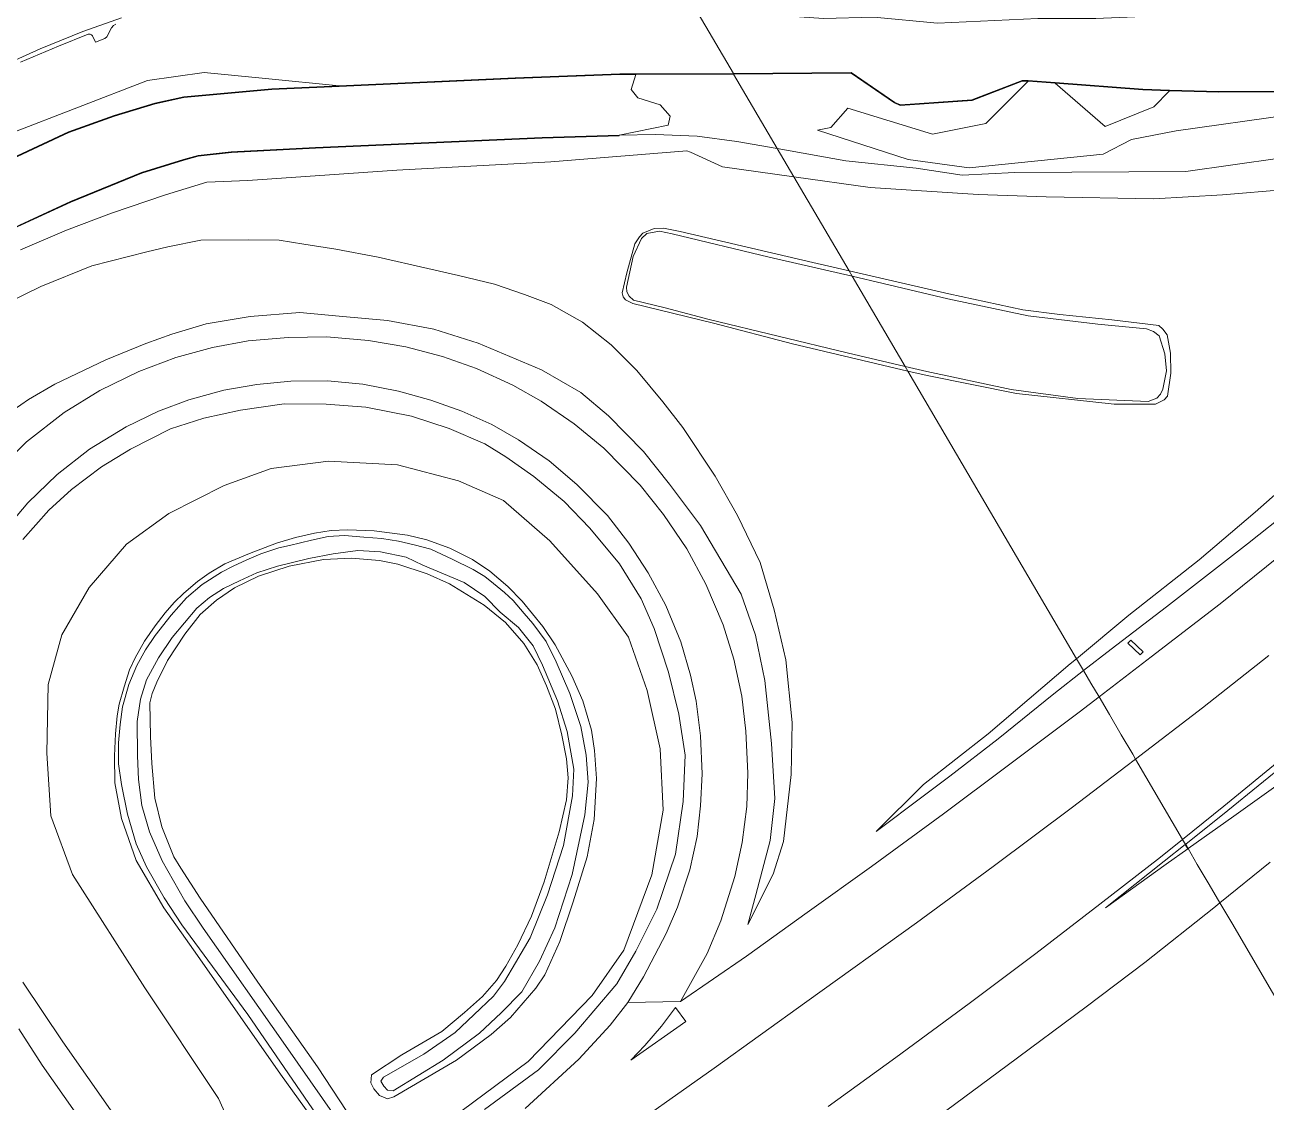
# Model space of a CAD drawing. Header units: metres. Extents: x 112942 to 118371, y 496117 to 499046.
# Drawn here: x 117871 to 118058.8, y 496628 to 496791 of the extents above; entities that cross this region are included whole.
import ezdxf

# ---------------------------------------------------------------- set-up
doc = ezdxf.new("R2010")
doc.units = ezdxf.units.M
doc.layers.add('B-WE-OG-TOPOKAART-G', color=253, linetype='Continuous', lineweight=18)

msp = doc.modelspace()

# ---------------------------------------------------------------- linework, layer by layer
at = {"layer": 'B-WE-OG-TOPOKAART-G'}
for points, elevation in [([(117869.133, 496770.747), (117877.657, 496774.731), (117884.579, 496777.205), (117890.712, 496779.069), (117895.081, 496780.004), (117908.366, 496781.219), (117918.561, 496781.681), (117945.209, 496782.887), (117961.038, 496783.515), (117963.441, 496783.524), (117962.736, 496781.25), (117963.727, 496779.962), (117967.095, 496778.917), (117968.651, 496777.183), (117968.31, 496775.864), (117960.926, 496774.319), (117949.264, 496773.962), (117914.993, 496772.436), (117902.239, 496771.803), (117897.224, 496771.231), (117895.029, 496770.661), (117888.654, 496768.654), (117877.941, 496764.294), (117866.67, 496759.104)], -1.279), ([(117917.927, 496625.848), (117910.418, 496636.522), (117897.97, 496654.278), (117895.198, 496658.445), (117891.797, 496664.509), (117889.872, 496668.897), (117888.728, 496672.852), (117888.181, 496676.8), (117888.063, 496680.4), (117888.005, 496685.595), (117888.5, 496688.967), (117889.421, 496691.895), (117891.228, 496695.237), (117893.31, 496698.288), (117897.033, 496702.712), (117898.928, 496704.351), (117901.071, 496705.698), (117903.503, 496706.882), (117906.113, 496708.059), (117909.255, 496709.093), (117913.979, 496710.251), (117917.639, 496710.947), (117921.365, 496711.461), (117924.806, 496711.236), (117928.698, 496710.451), (117931.238, 496709.219), (117937.474, 496706.641), (117940.583, 496704.482), (117942.923, 496702.144), (117945.665, 496699.809), (117947.896, 496697.053), (117949.293, 496694.112), (117951.588, 496688.694), (117953.038, 496684.065), (117954.06, 496678.367), (117953.879, 496674.327), (117952.479, 496666.821), (117950.086, 496659.347), (117947.43, 496652.83), (117945.23, 496649.061), (117943.553, 496646.224), (117941.921, 496644.002), (117938.921, 496641.171), (117936.095, 496638.493), (117931.348, 496635.239), (117925.25, 496631.741), (117924.883, 496631.141), (117925.304, 496630.371), (117925.893, 496629.78), (117926.711, 496629.695), (117934.271, 496634.312), (117939.791, 496638.382), (117943.088, 496641.464), (117946.167, 496644.681), (117948.868, 496649.325), (117951.193, 496654.336), (117953.828, 496662.444), (117955.743, 496671.456), (117956.237, 496676.392), (117955.901, 496680.507), (117955.104, 496684.807), (117953.428, 496689.822), (117951.373, 496694.596), (117949.858, 496697.676), (117947.863, 496700.397), (117946.562, 496701.932), (117944.871, 496703.871), (117943.57, 496705.102), (117941.904, 496706.458), (117940.58, 496707.534), (117938.853, 496708.588), (117935.659, 496710.127), (117932.426, 496711.656), (117929.91, 496712.304), (117927.547, 496712.854), (117925.027, 496713.258), (117922.295, 496713.502), (117919.347, 496713.718), (117916.901, 496713.568), (117914.381, 496713.035), (117911.051, 496712.202), (117909.421, 496711.85), (117906.691, 496710.966), (117904.615, 496710.067), (117902.501, 496709.109), (117900.744, 496708.183), (117897.821, 496706.311), (117895.46, 496704.29), (117893.164, 496701.692), (117890.705, 496698.616), (117889.267, 496696.414), (117887.945, 496694.067), (117886.762, 496691.169), (117885.808, 496687.824), (117885.407, 496685.145), (117885.166, 496682.35), (117885.2, 496679.193), (117885.628, 496676.029), (117886.563, 496671.553), (117887.828, 496667.042), (117889.426, 496663.594), (117892.074, 496658.893), (117894.762, 496654.811), (117904.764, 496641.255), (117916.393, 496624.253)], -1.411), ([(117916.393, 496624.253), (117904.764, 496641.255), (117894.762, 496654.811), (117892.074, 496658.893), (117889.426, 496663.594), (117887.828, 496667.042), (117886.563, 496671.553), (117885.628, 496676.029), (117885.2, 496679.193), (117885.166, 496682.35), (117885.407, 496685.145), (117885.808, 496687.824), (117886.762, 496691.169), (117887.945, 496694.067), (117889.267, 496696.414), (117890.705, 496698.616), (117893.164, 496701.692), (117895.46, 496704.29), (117897.821, 496706.311), (117900.744, 496708.183), (117902.501, 496709.109), (117904.615, 496710.067), (117906.691, 496710.966), (117909.421, 496711.85), (117911.051, 496712.202), (117914.381, 496713.035), (117916.901, 496713.568), (117919.347, 496713.718), (117922.295, 496713.502), (117925.027, 496713.258), (117927.547, 496712.854), (117929.91, 496712.304), (117932.426, 496711.656), (117932.426, 496711.656), (117935.659, 496710.127), (117938.853, 496708.588), (117940.58, 496707.534), (117941.904, 496706.458), (117943.57, 496705.102), (117944.871, 496703.871), (117946.562, 496701.932), (117947.863, 496700.397), (117949.858, 496697.676), (117951.373, 496694.596), (117953.428, 496689.822), (117955.104, 496684.807), (117955.901, 496680.507), (117956.237, 496676.392), (117955.743, 496671.456), (117953.828, 496662.444), (117951.193, 496654.336), (117948.868, 496649.325), (117946.167, 496644.681), (117943.088, 496641.464), (117939.791, 496638.382), (117934.271, 496634.312), (117926.711, 496629.695), (117925.893, 496629.78), (117925.304, 496630.371), (117924.883, 496631.141), (117925.25, 496631.741), (117931.348, 496635.239), (117936.095, 496638.493), (117938.921, 496641.171), (117941.921, 496644.002), (117943.553, 496646.224), (117945.23, 496649.061), (117947.43, 496652.83), (117950.086, 496659.347), (117952.479, 496666.821), (117953.879, 496674.327), (117954.06, 496678.367), (117953.038, 496684.065), (117951.588, 496688.694), (117949.293, 496694.112), (117947.896, 496697.053), (117945.665, 496699.809), (117942.923, 496702.144), (117940.583, 496704.482), (117937.474, 496706.641), (117931.238, 496709.219), (117928.698, 496710.451), (117924.806, 496711.236), (117921.365, 496711.461), (117917.639, 496710.947), (117913.979, 496710.251), (117909.255, 496709.093), (117906.113, 496708.059), (117903.503, 496706.882), (117901.071, 496705.698), (117898.928, 496704.351), (117897.033, 496702.712), (117893.31, 496698.288), (117891.228, 496695.237), (117889.421, 496691.895), (117888.5, 496688.967), (117888.005, 496685.595), (117888.063, 496680.4), (117888.181, 496676.8), (117888.728, 496672.852), (117889.872, 496668.897), (117891.797, 496664.509), (117895.198, 496658.445), (117897.97, 496654.278), (117910.418, 496636.522), (117917.927, 496625.848)], -1.411)]:
    msp.add_lwpolyline(points, dxfattribs=dict(at, elevation=elevation))
for points, elevation in [([(117978.186, 496783.582), (117984.838, 496772.289), (117978.705, 496773.37), (117972.727, 496774.163), (117966.392, 496774.414), (117960.926, 496774.319), (117968.31, 496775.864), (117968.651, 496777.183), (117967.095, 496778.917), (117963.727, 496779.962), (117962.736, 496781.25), (117963.441, 496783.524), (117978.186, 496783.582)], -1.279), ([(117996.165, 496752.975), (118004.165, 496739.335), (117995.383, 496741.369), (117974.523, 496746.44), (117967.863, 496748.192), (117963.09, 496749.336), (117962.438, 496749.961), (117962.05, 496750.596), (117962.032, 496751.295), (117963.037, 496755.939), (117964.291, 496758.667), (117965.089, 496759.428), (117967.03, 496759.774), (117968.922, 496759.376), (117983.606, 496755.873), (117996.165, 496752.975)], -0.841), ([(118004.165, 496739.335), (117996.165, 496752.975), (118000.869, 496751.89), (118010.635, 496749.528), (118022.795, 496746.958), (118033.311, 496745.709), (118040.672, 496745.01), (118041.758, 496744.591), (118042.598, 496743.955), (118043.471, 496741.24), (118043.705, 496738.672), (118043.151, 496735.9), (118042.79, 496735.137), (118042.255, 496734.539), (118040.918, 496734.016), (118030.289, 496734.48), (118020.218, 496735.821), (118007.448, 496738.574), (118004.165, 496739.335)], -0.841)]:
    msp.add_lwpolyline(points, close=True, dxfattribs=dict(at, elevation=elevation))
for points in [[(117978.186, 496783.682, -0.823), (117972.337, 496793.605, 0.146), (117977.262, 496793, 0.04), (117991.836, 496792.006, -0.148), (117999.423, 496792.205, -0.346), (118009.06, 496791.286, -0.727), (118024.241, 496791.959, -0.229), (118033.001, 496792.005, -0.04), (118043.663, 496792.418, -0.019), (118054.974, 496793.44, 0.091), (118065.879, 496794.495, 0.175), (118076.845, 496795.971, 0.244), (118089.129, 496798.135, 0.223), (118097.253, 496800.378, 0.409), (118108.487, 496804.307, 0.454), (118115.714, 496806.763, 0.466), (118124.73, 496809.931, 0.332)], [(118030.117, 496695.083, -0.264), (118038.031, 496701.652, -0.229), (118048.629, 496710.063, -0.175), (118057.106, 496717.268, -0.172), (118068.192, 496727.055, -0.214), (118079.841, 496737.288, -0.22), (118089.531, 496746.286, -0.295), (118098.699, 496754.875, -0.217), (118107.993, 496763.921, -0.181), (118117.136, 496773.705, -0.169), (118127.304, 496785.36, -0.088), (118132.912, 496791.295, -0.091), (118137.18, 496795.094, 0.029)], [(117972.337, 496793.605, 0.146), (117978.186, 496783.682, -0.823), (117963.441, 496783.624, -0.829), (117961.036, 496783.615, -0.818), (117945.205, 496782.987, -0.707), (117918.557, 496781.781, -0.655), (117907.42, 496782.885, -0.541), (117898.138, 496783.787, -0.361), (117889.553, 496782.603, -0.484), (117868.68, 496774.527, -0.631)], [(117866.347, 496784.267, 0.17), (117873.313, 496787.379, 0.238), (117879.778, 496790.002, 0.305), (117885.612, 496792.107, 0.343)], [(117885.612, 496792.107, 0.343), (117879.778, 496790.002, 0.305), (117873.313, 496787.379, 0.238), (117866.347, 496784.267, 0.17)], [(118111.551, 496791.834, -0.397), (118108.9, 496790.719, -0.457), (118103.179, 496787.483, -0.712), (118098.105, 496785.666, -0.706), (118083.918, 496783.719, -0.776), (118079.017, 496783.096, -0.84), (118068.326, 496781.735, -0.837), (118060.787, 496780.992, -0.907), (118051.606, 496780.929, -0.79), (118044.166, 496781.155, -0.761), (118040.138, 496781.278, -0.851), (118026.871, 496782.282, -0.849), (118022.798, 496782.59, -0.875), (118021.856, 496782.617, -0.875), (118014.277, 496779.695, -1.038), (118003.465, 496778.893, -0.971), (118002.611, 496779.294, -0.974), (117996.028, 496783.802, -0.79), (117978.186, 496783.682, -0.823)], [(118112.982, 496791.39, -0.511), (118114.136, 496790.521, -0.58), (118114.863, 496789.208, -0.625), (118114.147, 496787.447, -0.616), (118107.736, 496780.705, -0.742), (118101.343, 496774.894, -0.721), (118088.414, 496770.842, -0.949), (118061.801, 496766.122, -0.817), (118052.161, 496765.317, -0.712), (118041.807, 496764.671, -0.649), (118025.518, 496764.967, -0.634), (118015.203, 496765.336, -0.598), (117998.892, 496766.386, -0.739), (117987.342, 496768.02, -0.727), (117984.838, 496772.289, -1.279)], [(117870.347, 496785.362, 0.274), (117876.104, 496787.791, 0.349), (117880.58, 496789.605, 0.4), (117880.882, 496789.623, 0.397), (117881.115, 496789.534, 0.388), (117881.223, 496789.376, 0.379), (117881.685, 496788.385, 0.361), (117883.128, 496788.961, 0.358), (117883.4, 496789.198, 0.358), (117884.12, 496790.548, 0.418), (117884.434, 496790.936, 0.433), (117884.77, 496791.112, 0.43)], [(117884.77, 496791.112, 0.43), (117884.434, 496790.936, 0.433), (117884.12, 496790.548, 0.418), (117883.4, 496789.198, 0.358), (117883.128, 496788.961, 0.358), (117881.685, 496788.385, 0.361), (117881.223, 496789.376, 0.379), (117881.115, 496789.534, 0.388), (117880.882, 496789.623, 0.397), (117880.58, 496789.605, 0.4), (117876.104, 496787.791, 0.349), (117870.347, 496785.362, 0.274)], [(118140.808, 496790.77, 2.53), (118131.056, 496780.651, 2.365), (118119.498, 496768.527, 2.083), (118108.61, 496757.651, 1.96), (118098.134, 496748.316, 1.798), (118090.793, 496741.927, 1.657), (118083.607, 496735.392, 1.486), (118075.157, 496728.08, 1.189), (118062.576, 496717.73, 0.985), (118055.943, 496712.456, 0.823), (118043.723, 496702.953, 0.61), (118035.322, 496696.504, 0.58), (118031.175, 496693.279, 0.491), (118030.117, 496695.083, -0.264)], [(117868.68, 496774.527, -0.631), (117889.553, 496782.603, -0.484), (117898.138, 496783.787, -0.361), (117907.42, 496782.885, -0.541), (117918.557, 496781.781, -0.655), (117908.36, 496781.319, -1.051), (117895.065, 496780.104, -1.144), (117890.686, 496779.165, -1.144), (117884.547, 496777.299, -1.144), (117877.619, 496774.823, -1.144), (117869.089, 496770.837, -1.144)], [(117978.186, 496783.582, -1.279), (117978.186, 496783.682, -0.823), (117996.028, 496783.802, -0.79), (118002.611, 496779.294, -0.974), (118003.465, 496778.893, -0.971), (118014.277, 496779.695, -1.038), (118021.856, 496782.617, -0.875), (118022.798, 496782.59, -0.875), (118026.871, 496782.282, -0.849), (118040.138, 496781.278, -0.851), (118044.166, 496781.155, -0.761), (118051.606, 496780.929, -0.79), (118060.787, 496780.992, -0.907)], [(117869.089, 496770.837, -1.144), (117877.619, 496774.823, -1.144), (117884.547, 496777.299, -1.144), (117890.686, 496779.165, -1.144), (117895.065, 496780.104, -1.144), (117908.36, 496781.319, -1.051), (117918.557, 496781.781, -0.655), (117945.205, 496782.987, -0.707), (117961.036, 496783.615, -0.818), (117963.441, 496783.624, -0.829), (117978.186, 496783.682, -0.823)], [(117978.186, 496783.682, -0.823), (117978.186, 496783.582, -1.279), (117963.441, 496783.524, -1.279), (117961.038, 496783.515, -1.279), (117945.209, 496782.887, -1.279), (117918.561, 496781.681, -1.279), (117908.366, 496781.219, -1.279), (117895.081, 496780.004, -1.279), (117890.712, 496779.069, -1.279), (117884.579, 496777.205, -1.279), (117877.657, 496774.731, -1.279), (117869.133, 496770.747, -1.279)], [(117978.186, 496783.582, -1.279), (117995.997, 496783.702, -1.279), (118002.561, 496779.207, -1.279), (118003.446, 496778.791, -1.279), (118014.299, 496779.596, -1.279), (118021.873, 496782.516, -1.279), (118022.793, 496782.49, -1.279), (118016.405, 496776.07, -1.278), (118008.318, 496774.468, -1.278), (117995.522, 496778.431, -1.278), (117992.932, 496775.487, -1.279), (117990.922, 496775.094, -1.278), (118004.629, 496770.663, -1.278), (118013.841, 496769.36, -1.278), (118034.134, 496771.429, -1.279), (118038.434, 496773.674, -1.279), (118045.152, 496774.971, -1.279), (118062.35, 496777.416, -1.279)], [(118060.792, 496780.892, -1.279), (118051.605, 496780.829, -1.279), (118044.163, 496781.055, -1.279), (118040.133, 496781.178, -1.279), (118026.863, 496782.182, -1.279), (118022.793, 496782.49, -1.279), (118021.873, 496782.516, -1.279), (118014.299, 496779.596, -1.279), (118003.446, 496778.791, -1.279), (118002.561, 496779.207, -1.279), (117995.997, 496783.702, -1.279), (117978.186, 496783.582, -1.279)], [(118067.954, 496771.87, -1.279), (118046.656, 496768.844, -1.279), (118020.782, 496768.678, -1.279), (118012.821, 496768.291, -1.279), (118005.82, 496769.319, -1.279), (117995.217, 496770.46, -1.279), (117984.838, 496772.289, -1.279), (117978.186, 496783.582, -1.279)], [(118062.35, 496777.416, -1.279), (118045.152, 496774.971, -1.279), (118038.434, 496773.674, -1.279), (118034.134, 496771.429, -1.279), (118013.841, 496769.36, -1.278), (118004.629, 496770.663, -1.278), (117990.922, 496775.094, -1.278), (117992.932, 496775.487, -1.279), (117995.522, 496778.431, -1.278), (118008.318, 496774.468, -1.278), (118016.405, 496776.07, -1.278), (118022.793, 496782.49, -1.279), (118026.863, 496782.182, -1.279), (118034.408, 496775.612, -1.278), (118041.788, 496778.634, -1.278), (118044.163, 496781.055, -1.279), (118051.605, 496780.829, -1.279), (118060.792, 496780.892, -1.279)], [(118044.163, 496781.055, -1.279), (118041.788, 496778.634, -1.278), (118034.408, 496775.612, -1.278), (118026.863, 496782.182, -1.279), (118040.133, 496781.178, -1.279), (118044.163, 496781.055, -1.279)], [(117866.716, 496759.016, -1.21), (117877.981, 496764.202, -1.243), (117888.688, 496768.56, -1.243), (117895.057, 496770.565, -1.243), (117897.242, 496771.133, -1.243), (117902.247, 496771.703, -1.186), (117914.997, 496772.336, -1.186), (117949.268, 496773.862, -1.231), (117960.93, 496774.219, -1.074), (117960.926, 496774.319, -1.279), (117966.392, 496774.414, -1.279), (117972.727, 496774.163, -1.279), (117978.705, 496773.37, -1.279), (117984.838, 496772.289, -1.279)], [(117866.67, 496759.104, -1.279), (117877.941, 496764.294, -1.279), (117888.654, 496768.654, -1.279), (117895.029, 496770.661, -1.279), (117897.224, 496771.231, -1.279), (117902.239, 496771.803, -1.279), (117914.993, 496772.436, -1.279), (117949.264, 496773.962, -1.279), (117960.926, 496774.319, -1.279), (117960.93, 496774.219, -1.074), (117949.268, 496773.862, -1.231), (117914.997, 496772.336, -1.186), (117902.247, 496771.703, -1.186), (117897.242, 496771.133, -1.243), (117895.057, 496770.565, -1.243), (117888.688, 496768.56, -1.243), (117877.981, 496764.202, -1.243), (117866.716, 496759.016, -1.21)], [(117984.838, 496772.289, -1.279), (117987.342, 496768.02, -0.727), (117976.553, 496769.546, -0.715), (117971.708, 496771.762, -0.877), (117971.172, 496771.965, -0.898), (117950.558, 496770.304, -0.763), (117927.257, 496769.012, -0.655), (117904.761, 496767.468, -0.541), (117898.527, 496767.203, -0.553), (117892.311, 496765.299, -0.499), (117884.137, 496762.519, -0.508), (117877.334, 496759.935, -0.538), (117870.341, 496756.979, -0.571)], [(117870.341, 496756.979, -0.571), (117877.334, 496759.935, -0.538), (117884.137, 496762.519, -0.508), (117892.311, 496765.299, -0.499), (117898.527, 496767.203, -0.553), (117904.761, 496767.468, -0.541), (117927.257, 496769.012, -0.655), (117950.558, 496770.304, -0.763), (117971.172, 496771.965, -0.898), (117971.708, 496771.762, -0.877), (117976.553, 496769.546, -0.715), (117987.342, 496768.02, -0.727)], [(117984.838, 496772.289, -1.279), (117995.217, 496770.46, -1.279), (118005.82, 496769.319, -1.279), (118012.821, 496768.291, -1.279), (118020.782, 496768.678, -1.279), (118046.656, 496768.844, -1.279), (118067.954, 496771.87, -1.279)], [(118046.634, 496667.017, 1.075), (118053.013, 496672.11, 1.156), (118062.173, 496679.594, 1.267), (118069.919, 496686.102, 1.365), (118076.227, 496691.627, 1.444), (118086.392, 496700.616, 1.562), (118091.804, 496705.547, 1.623), (118097.3, 496710.602, 1.708), (118108.292, 496720.985, 1.917), (118118.915, 496731.299, 2.141), (118119.67, 496732.082, 2.168), (118129.192, 496741.623, 2.357), (118140.207, 496753.134, 2.585), (118152.562, 496766.454, 2.887), (118157.048, 496771.416, 2.996), (118157.048, 496771.416, 2.996)], [(118157.127, 496771.322, 3.002), (118152.739, 496766.32, 2.898), (118140.657, 496752.88, 2.609), (118129.852, 496741.097, 2.409), (118120.496, 496731.104, 2.233), (118119.773, 496730.343, 2.212), (118114.614, 496724.896, 2.112), (118109.561, 496719.629, 2.016), (118099.055, 496708.875, 1.858), (118093.592, 496703.457, 1.781), (118088.411, 496698.345, 1.716), (118083.082, 496693.323, 1.658), (118078.58, 496689.268, 1.603), (118075.933, 496687.044, 1.563), (118073.513, 496685.188, 1.526), (118071.62, 496683.818, 1.483), (118063.423, 496678.039, 1.361), (118053.873, 496671.269, 1.211), (118047.01, 496666.376, 1.116), (118046.634, 496667.017, 1.075)], [(117987.342, 496768.02, -0.727), (117995.688, 496753.788, -0.611), (117990.188, 496755.062, -0.607), (117970.128, 496759.76, -0.67), (117967.608, 496760.225, -0.67), (117966.215, 496760.208, -0.655), (117964.508, 496759.499, -0.655), (117964.001, 496758.924, -0.655), (117963.276, 496757.858, -0.679), (117962.064, 496753.499, -0.652), (117961.367, 496750.483, -0.559), (117961.51, 496749.85, -0.55), (117961.867, 496749.381, -0.532), (117962.992, 496748.866, -0.532), (117975.189, 496745.873, -0.511), (117987.148, 496742.718, -0.451), (118004.58, 496738.626, -0.482), (118030.117, 496695.083, -0.264), (118029.161, 496694.29, -0.268), (118016.737, 496683.69, -0.235), (118006.943, 496676.064, -0.109), (117999.8, 496668.939, 0.163), (118006.918, 496674.263, 0.253), (118010.948, 496677.31, 0.268), (118018.243, 496682.947, 0.355), (118026.664, 496689.772, 0.394), (118031.175, 496693.279, 0.491), (118032.281, 496691.394, 0.201), (118033.511, 496689.295, 0.824), (118030.524, 496686.992, 0.793), (118019.633, 496678.808, 0.66), (118009.975, 496671.598, 0.54), (117999.08, 496663.631, 0.427), (117989.374, 496656.645, 0.368), (117980.198, 496650.054, 0.351), (117970.209, 496643.181, 0.284), (117974.232, 496650.473, 0.372), (117976.304, 496655.386, 0.452), (117978.432, 496662.096, 0.563), (117979.543, 496667.288, 0.659), (117980.202, 496672.73, 0.762), (117980.359, 496677.781, 0.856), (117980.083, 496684.131, 1.031), (117979.454, 496689.427, 1.193), (117978.269, 496695.037, 1.374), (117976.663, 496700.213, 1.525), (117974.027, 496706.373, 1.751), (117971.146, 496711.737, 1.974), (117967.646, 496716.906, 2.181), (117964.09, 496721.355, 2.384), (117958.581, 496726.972, 2.633), (117954.099, 496730.642, 2.811), (117949.093, 496734.054, 3.018), (117944.829, 496736.489, 3.173), (117939.312, 496739.005, 3.386), (117934.181, 496740.801, 3.576), (117928.628, 496742.291, 3.755), (117923.011, 496743.251, 3.954), (117916.676, 496743.786, 4.142), (117910.843, 496743.72, 4.34), (117904.789, 496743.171, 4.543), (117899.404, 496742.208, 4.719), (117893.859, 496740.684, 4.909), (117888.249, 496738.559, 5.107), (117882.342, 496735.681, 5.326), (117876.939, 496732.346, 5.54), (117871.277, 496727.918, 5.749), (117866.353, 496723.108, 5.953)], [(118068.192, 496727.055, -0.214), (118057.106, 496717.268, -0.172), (118048.629, 496710.063, -0.175), (118038.031, 496701.652, -0.229), (118030.117, 496695.083, -0.264), (118004.58, 496738.626, -0.482), (118007.507, 496737.939, -0.487), (118021, 496735.243, -0.46), (118035.809, 496733.623, -0.46), (118042.043, 496733.632, -0.475), (118043.35, 496734.263, -0.46), (118043.846, 496734.827, -0.454), (118044.377, 496738.278, -0.463), (118044.334, 496741.309, -0.532), (118043.809, 496744.085, -0.598), (118043.181, 496744.961, -0.598), (118042.551, 496745.497, -0.598), (118035.448, 496746.373, -0.616), (118027.571, 496747.173, -0.607), (118021.996, 496747.907, -0.595), (118010.766, 496750.296, -0.622), (117995.688, 496753.788, -0.611), (117987.342, 496768.02, -0.727), (117998.892, 496766.386, -0.739), (118015.203, 496765.336, -0.598), (118025.518, 496764.967, -0.634), (118041.807, 496764.671, -0.649), (118052.161, 496765.317, -0.712), (118061.801, 496766.122, -0.817)], [(118004.58, 496738.626, -0.482), (117987.148, 496742.718, -0.451), (117975.189, 496745.873, -0.511), (117962.992, 496748.866, -0.532), (117961.867, 496749.381, -0.532), (117961.51, 496749.85, -0.55), (117961.367, 496750.483, -0.559), (117962.064, 496753.499, -0.652), (117963.276, 496757.858, -0.679), (117964.001, 496758.924, -0.655), (117964.508, 496759.499, -0.655), (117966.215, 496760.208, -0.655), (117967.608, 496760.225, -0.67), (117970.128, 496759.76, -0.67), (117990.188, 496755.062, -0.607), (117995.688, 496753.788, -0.611), (117996.165, 496752.975, -0.841), (117983.606, 496755.873, -0.841), (117968.922, 496759.376, -0.841), (117967.03, 496759.774, -0.841), (117965.089, 496759.428, -0.841), (117964.291, 496758.667, -0.841), (117963.037, 496755.939, -0.841), (117962.032, 496751.295, -0.841), (117962.05, 496750.596, -0.841), (117962.438, 496749.961, -0.841), (117963.09, 496749.336, -0.841), (117967.863, 496748.192, -0.841), (117974.523, 496746.44, -0.841), (117995.383, 496741.369, -0.841), (118004.165, 496739.335, -0.841), (118004.58, 496738.626, -0.482)], [(117861.054, 496727.054, 5.884), (117871.578, 496734.302, 5.599), (117875.55, 496736.622, 5.482), (117883.269, 496740.321, 5.176), (117889.326, 496742.802, 4.951), (117893.23, 496744.199, 4.78), (117898.429, 496745.766, 4.597), (117905.077, 496746.858, 4.387), (117912.607, 496747.478, 4.075), (117918.55, 496746.929, 3.883), (117925.86, 496746.264, 3.697), (117932.873, 496744.969, 3.523), (117939.588, 496742.862, 3.304), (117949.188, 496738.827, 2.965), (117955.097, 496735.361, 2.668), (117959.318, 496731.864, 2.491), (117964.611, 496726.451, 2.29), (117968.545, 496721.491, 2.14), (117973.206, 496715.227, 1.783), (117979.371, 496704.858, 1.381), (117981.515, 496698.64, 1.27), (117982.928, 496691.761, 1.102), (117983.965, 496682.253, 0.904), (117984.465, 496673.933, 0.604), (117983.775, 496667.586, 0.481), (117981.583, 496659.356, 0.361), (117980.358, 496654.854, 0.184), (117984.2, 496662.466, 0.13), (117985.772, 496667.434, 0.028), (117986.91, 496677.565, 0.046), (117987.085, 496685.416, 0.001), (117986.104, 496694.889, -0.04), (117984.342, 496702.491, -0.055), (117982.219, 496709.636, -0.064), (117978.797, 496716.762, -0.172), (117975.456, 496722.692, -0.199), (117970.523, 496730.069, -0.31), (117967.517, 496733.945, -0.349), (117963.59, 496738.687, -0.337), (117959.725, 496742.611, -0.448), (117955.35, 496745.999, -0.469), (117950.642, 496748.677, -0.463), (117946.606, 496750.22, -0.478), (117942.032, 496751.755, -0.442), (117936.585, 496753.105, -0.448), (117931.952, 496754.154, -0.466), (117924.437, 496755.875, -0.424), (117918.053, 496757.075, -0.373), (117913.225, 496757.807, -0.409), (117909.505, 496758.437, -0.415), (117904.831, 496758.474, -0.37), (117897.646, 496758.436, -0.337), (117892.633, 496757.428, -0.274), (117889.454, 496756.686, -0.256), (117881.147, 496754.538, -0.253), (117873.43, 496751.398, -0.28), (117865.985, 496747.812, -0.352)], [(117865.985, 496747.812, -0.352), (117873.43, 496751.398, -0.28), (117881.147, 496754.538, -0.253), (117889.454, 496756.686, -0.256), (117892.633, 496757.428, -0.274), (117897.646, 496758.436, -0.337), (117904.831, 496758.474, -0.37), (117909.505, 496758.437, -0.415), (117913.225, 496757.807, -0.409), (117918.053, 496757.075, -0.373), (117924.437, 496755.875, -0.424), (117931.952, 496754.154, -0.466), (117936.585, 496753.105, -0.448), (117942.032, 496751.755, -0.442), (117946.606, 496750.22, -0.478), (117950.642, 496748.677, -0.463), (117955.35, 496745.999, -0.469), (117959.725, 496742.611, -0.448), (117963.59, 496738.687, -0.337), (117967.517, 496733.945, -0.349), (117970.523, 496730.069, -0.31), (117975.456, 496722.692, -0.199), (117978.797, 496716.762, -0.172), (117982.219, 496709.636, -0.064), (117984.342, 496702.491, -0.055), (117986.104, 496694.889, -0.04), (117987.085, 496685.416, 0.001), (117986.91, 496677.565, 0.046), (117985.772, 496667.434, 0.028), (117984.2, 496662.466, 0.13), (117980.358, 496654.854, 0.184), (117981.583, 496659.356, 0.361), (117983.775, 496667.586, 0.481), (117984.465, 496673.933, 0.604), (117983.965, 496682.253, 0.904), (117982.928, 496691.761, 1.102), (117981.515, 496698.64, 1.27), (117979.371, 496704.858, 1.381), (117973.206, 496715.227, 1.783), (117968.545, 496721.491, 2.14), (117964.611, 496726.451, 2.29), (117959.318, 496731.864, 2.491), (117955.097, 496735.361, 2.668), (117949.188, 496738.827, 2.965), (117939.588, 496742.862, 3.304), (117932.873, 496744.969, 3.523), (117925.86, 496746.264, 3.697), (117918.55, 496746.929, 3.883), (117912.607, 496747.478, 4.075), (117905.077, 496746.858, 4.387), (117898.429, 496745.766, 4.597), (117893.23, 496744.199, 4.78), (117889.326, 496742.802, 4.951), (117883.269, 496740.321, 5.176), (117875.55, 496736.622, 5.482), (117871.578, 496734.302, 5.599), (117861.054, 496727.054, 5.884)], [(117995.688, 496753.788, -0.611), (118010.766, 496750.296, -0.622), (118021.996, 496747.907, -0.595), (118027.571, 496747.173, -0.607), (118035.448, 496746.373, -0.616), (118042.551, 496745.497, -0.598), (118043.181, 496744.961, -0.598), (118043.809, 496744.085, -0.598), (118044.334, 496741.309, -0.532), (118044.377, 496738.278, -0.463), (118043.846, 496734.827, -0.454), (118043.35, 496734.263, -0.46), (118042.043, 496733.632, -0.475), (118035.809, 496733.623, -0.46), (118021, 496735.243, -0.46), (118007.507, 496737.939, -0.487), (118004.58, 496738.626, -0.482), (118004.165, 496739.335, -0.841), (118007.448, 496738.574, -0.841), (118020.218, 496735.821, -0.841), (118030.289, 496734.48, -0.841), (118040.918, 496734.016, -0.841), (118042.255, 496734.539, -0.841), (118042.79, 496735.137, -0.841), (118043.151, 496735.9, -0.841), (118043.705, 496738.672, -0.841), (118043.471, 496741.24, -0.841), (118042.598, 496743.955, -0.841), (118041.758, 496744.591, -0.841), (118040.672, 496745.01, -0.841), (118033.311, 496745.709, -0.841), (118022.795, 496746.958, -0.841), (118010.635, 496749.528, -0.841), (118000.869, 496751.89, -0.841), (117996.165, 496752.975, -0.841), (117995.688, 496753.788, -0.611)], [(117866.353, 496723.108, 5.953), (117871.277, 496727.918, 5.749), (117876.939, 496732.346, 5.54), (117882.342, 496735.681, 5.326), (117888.249, 496738.559, 5.107), (117893.859, 496740.684, 4.909), (117899.404, 496742.208, 4.719), (117904.789, 496743.171, 4.543), (117910.843, 496743.72, 4.34), (117916.676, 496743.786, 4.142), (117923.011, 496743.251, 3.954), (117928.628, 496742.291, 3.755), (117934.181, 496740.801, 3.576), (117939.312, 496739.005, 3.386), (117944.829, 496736.489, 3.173), (117949.093, 496734.054, 3.018), (117954.099, 496730.642, 2.811), (117958.581, 496726.972, 2.633), (117964.09, 496721.355, 2.384), (117967.646, 496716.906, 2.181), (117971.146, 496711.737, 1.974), (117974.027, 496706.373, 1.751), (117976.663, 496700.213, 1.525), (117978.269, 496695.037, 1.374), (117979.454, 496689.427, 1.193), (117980.083, 496684.131, 1.031), (117980.359, 496677.781, 0.856), (117980.202, 496672.73, 0.762), (117979.543, 496667.288, 0.659), (117978.432, 496662.096, 0.563), (117976.304, 496655.386, 0.452), (117974.232, 496650.473, 0.372), (117970.209, 496643.181, 0.284)], [(117866.837, 496713.224, 5.807), (117871.465, 496718.698, 5.61), (117875.919, 496722.949, 5.407), (117880.784, 496726.775, 5.208), (117886.331, 496730.173, 4.986), (117891.25, 496732.547, 4.805), (117895.811, 496734.253, 4.616), (117901.121, 496735.726, 4.407), (117906.101, 496736.597, 4.211), (117911.248, 496737.108, 4.017), (117916.784, 496737.142, 3.815), (117922.162, 496736.619, 3.597), (117927.54, 496735.589, 3.391), (117932.407, 496734.237, 3.199), (117937.1, 496732.572, 3.024), (117941.655, 496730.54, 2.838), (117945.695, 496728.206, 2.654), (117950.301, 496725.043, 2.445), (117954.534, 496721.442, 2.239), (117959.13, 496716.772, 2), (117962.372, 496712.557, 1.79), (117965.326, 496708.085, 1.603), (117967.98, 496703.126, 1.371), (117970.254, 496697.644, 1.142), (117971.713, 496692.609, 0.959), (117972.574, 496688.632, 0.833), (117973.199, 496683.423, 0.68), (117973.48, 496677.665, 0.498), (117973.242, 496672.822, 0.408), (117972.737, 496668.179, 0.34), (117971.614, 496663.131, 0.254), (117969.762, 496657.464, 0.179), (117968.004, 496653.513, 0.132), (117964.585, 496646.934, 0.046), (117962.236, 496643.041, 0.039), (117959.546, 496639.633, 0.024), (117954.815, 496634.46, 0.044), (117946.703, 496627.003, 0.012)], [(117970.209, 496643.181, 0.284), (117962.236, 496643.041, 0.039), (117964.585, 496646.934, 0.046), (117968.004, 496653.513, 0.132), (117969.762, 496657.464, 0.179), (117971.614, 496663.131, 0.254), (117972.737, 496668.179, 0.34), (117973.242, 496672.822, 0.408), (117973.48, 496677.665, 0.498), (117973.199, 496683.423, 0.68), (117972.574, 496688.632, 0.833), (117971.713, 496692.609, 0.959), (117970.254, 496697.644, 1.142), (117967.98, 496703.126, 1.371), (117965.326, 496708.085, 1.603), (117962.372, 496712.557, 1.79), (117959.13, 496716.772, 2), (117954.534, 496721.442, 2.239), (117950.301, 496725.043, 2.445), (117945.695, 496728.206, 2.654), (117941.655, 496730.54, 2.838), (117937.1, 496732.572, 3.024), (117932.407, 496734.237, 3.199), (117927.54, 496735.589, 3.391), (117922.162, 496736.619, 3.597), (117916.784, 496737.142, 3.815), (117911.248, 496737.108, 4.017), (117906.101, 496736.597, 4.211), (117901.121, 496735.726, 4.407), (117895.811, 496734.253, 4.616), (117891.25, 496732.547, 4.805), (117886.331, 496730.173, 4.986), (117880.784, 496726.775, 5.208), (117875.919, 496722.949, 5.407), (117871.465, 496718.698, 5.61), (117866.837, 496713.224, 5.807)], [(117940.523, 496626.863, -0.352), (117948.691, 496632.87, -0.283), (117954.216, 496638.41, -0.25), (117960.58, 496645.888, -0.196), (117963.428, 496650.814, -0.151), (117966.625, 496657.166, -0.058), (117969.438, 496665.489, 0.04), (117970.572, 496673.484, 0.214), (117970.891, 496680.466, 0.412), (117969.94, 496686.675, 0.562), (117968.354, 496693.047, 0.748), (117966.204, 496699.674, 1.051), (117964.266, 496704.157, 1.237), (117960.971, 496709.454, 1.504), (117956.476, 496714.86, 1.744), (117952.616, 496718.902, 1.978), (117948.031, 496722.661, 2.137), (117943.78, 496725.66, 2.437), (117940.589, 496727.615, 2.56), (117935.198, 496729.952, 2.833), (117929.492, 496731.815, 3.091), (117922.571, 496733.145, 3.292), (117916.575, 496733.626, 3.583), (117910.245, 496733.64, 3.898), (117903.638, 496732.695, 4.111), (117898.094, 496731.5, 4.372), (117893.044, 496729.867, 4.63), (117886.993, 496726.805, 4.867), (117882.611, 496724.124, 5.05), (117878.045, 496720.682, 5.194), (117874.627, 496717.542, 5.335), (117870.683, 496713.112, 5.557)], [(117870.683, 496713.112, 5.557), (117874.627, 496717.542, 5.335), (117878.045, 496720.682, 5.194), (117882.611, 496724.124, 5.05), (117886.993, 496726.805, 4.867), (117893.044, 496729.867, 4.63), (117898.094, 496731.5, 4.372), (117903.638, 496732.695, 4.111), (117910.245, 496733.64, 3.898), (117916.575, 496733.626, 3.583), (117922.571, 496733.145, 3.292), (117929.492, 496731.815, 3.091), (117935.198, 496729.952, 2.833), (117940.589, 496727.615, 2.56), (117943.78, 496725.66, 2.437), (117948.031, 496722.661, 2.137), (117952.616, 496718.902, 1.978), (117956.476, 496714.86, 1.744), (117960.971, 496709.454, 1.504), (117964.266, 496704.157, 1.237), (117966.204, 496699.674, 1.051), (117968.354, 496693.047, 0.748), (117969.94, 496686.675, 0.562), (117970.891, 496680.466, 0.412), (117970.572, 496673.484, 0.214), (117969.438, 496665.489, 0.04), (117966.625, 496657.166, -0.058), (117963.428, 496650.814, -0.151), (117960.58, 496645.888, -0.196), (117954.216, 496638.41, -0.25), (117948.691, 496632.87, -0.283), (117940.523, 496626.863, -0.352)], [(117903.556, 496621.369, -0.355), (117900.321, 496628.514, -0.45), (117889.147, 496645.255, -0.496), (117878.232, 496662.43, -0.522), (117874.955, 496671.305, -0.412), (117874.338, 496680.774, -0.415), (117874.527, 496691.166, -0.334), (117876.627, 496698.696, -0.248), (117880.724, 496705.885, -0.199), (117886.384, 496712.401, -0.259), (117892.779, 496717.075, -0.36), (117901.149, 496721.29, -0.406), (117908.266, 496723.865, -0.435), (117916.922, 496724.996, -0.53), (117927.405, 496724.428, -0.68), (117936.591, 496722.012, -0.718), (117943.442, 496719.044, -0.726), (117950.446, 496712.94, -0.801), (117957.647, 496704.89, -0.914), (117962.326, 496698.337, -0.888), (117965.166, 496690.274, -0.773), (117967.114, 496681.444, -0.801), (117967.549, 496672.183, -0.798), (117965.881, 496662.351, -0.611), (117961.618, 496650.96, -0.617), (117956.819, 496644.102, -0.738), (117947.137, 496634.119, -0.793), (117930.497, 496621.747, -0.594)], [(117930.497, 496621.747, -0.594), (117947.137, 496634.119, -0.793), (117956.819, 496644.102, -0.738), (117961.618, 496650.96, -0.617), (117965.881, 496662.351, -0.611), (117967.549, 496672.183, -0.798), (117967.114, 496681.444, -0.801), (117965.166, 496690.274, -0.773), (117962.326, 496698.337, -0.888), (117957.647, 496704.89, -0.914), (117950.446, 496712.94, -0.801), (117943.442, 496719.044, -0.726), (117936.591, 496722.012, -0.718), (117927.405, 496724.428, -0.68), (117916.922, 496724.996, -0.53), (117908.266, 496723.865, -0.435), (117901.149, 496721.29, -0.406), (117892.779, 496717.075, -0.36), (117886.384, 496712.401, -0.259), (117880.724, 496705.885, -0.199), (117876.627, 496698.696, -0.248), (117874.527, 496691.166, -0.334), (117874.338, 496680.774, -0.415), (117874.955, 496671.305, -0.412), (117878.232, 496662.43, -0.522), (117889.147, 496645.255, -0.496), (117900.321, 496628.514, -0.45), (117903.556, 496621.369, -0.355)], [(118062.241, 496711.775, 1.185), (118051.843, 496703.409, 1.046), (118041.369, 496695.354, 0.904), (118033.511, 496689.295, 0.824), (118032.281, 496691.394, 0.201), (118031.175, 496693.279, 0.491), (118035.322, 496696.504, 0.58), (118043.723, 496702.953, 0.61), (118055.943, 496712.456, 0.823), (118062.576, 496717.73, 0.985)], [(117915.141, 496624.656, -0.811), (117909.684, 496632.223, -0.706), (117897.107, 496650.148, -0.772), (117892.02, 496657.383, -0.799), (117887.864, 496664.521, -0.802), (117885.61, 496670.888, -0.844), (117884.648, 496676.283, -0.856), (117884.563, 496680.374, -0.952), (117884.708, 496683.737, -0.994), (117884.951, 496686.426, -0.964), (117885.302, 496688.204, -0.94), (117886.029, 496690.851, -0.964), (117886.862, 496693.412, -0.997), (117887.7, 496695.239, -0.997), (117889.098, 496697.761, -0.997), (117890.717, 496700.068, -0.997), (117892.217, 496702.051, -0.988), (117893.622, 496703.584, -0.988), (117895.046, 496704.984, -0.979), (117897.129, 496706.769, -0.979), (117898.895, 496708.045, -0.979), (117901.287, 496709.456, -0.97), (117904.976, 496711, -0.964), (117909.071, 496712.569, -0.964), (117911.978, 496713.447, -0.97), (117914.809, 496714.099, -0.97), (117917.345, 496714.475, -0.931), (117919.813, 496714.588, -0.937), (117923.871, 496714.44, -0.955), (117928.913, 496713.784, -0.97)], [(117919.727, 496626.535, -0.79), (117915.291, 496633.3, -0.817), (117906.267, 496646.103, -0.844), (117897.525, 496658.816, -0.811), (117894.62, 496663.376, -0.739), (117893.563, 496665.104, -0.754), (117891.717, 496669.654, -0.76), (117890.686, 496673.978, -0.796), (117890.202, 496679.218, -0.751), (117890.024, 496683.319, -0.817), (117889.935, 496688.419, -0.922), (117890.276, 496689.796, -0.913), (117890.962, 496691.535, -0.952), (117892.61, 496694.794, -0.976), (117895.208, 496698.804, -0.985), (117897.525, 496701.754, -1.054), (117900.016, 496703.962, -1.06), (117902.734, 496705.813, -1.093), (117906.345, 496707.566, -1.036), (117911.004, 496709.088, -1.036), (117916.18, 496710.118, -1.042), (117920.438, 496710.291, -1.063), (117924.675, 496709.93, -1.099), (117927.442, 496709.417, -1.105), (117931.867, 496707.909, -1.135), (117935.268, 496706.425, -1.123), (117940.488, 496703.203, -1.045), (117943.703, 496700.588, -1.051), (117946.479, 496697.41, -1.093), (117948.535, 496694.163, -1.186), (117949.934, 496691.002, -1.186), (117951.305, 496687.469, -1.207), (117952.236, 496683.529, -1.18), (117952.953, 496679.924, -1.141), (117953.204, 496677.071, -1.108), (117952.967, 496673.706, -1.09), (117951.833, 496668.899, -1.066), (117949.548, 496661.314, -1.048), (117947.677, 496656.096, -1.03), (117945.581, 496651.762, -1), (117943.787, 496648.526, -1), (117942.376, 496646.365, -1), (117940.264, 496643.94, -0.937), (117937.509, 496641.533, -0.937), (117934.082, 496638.675, -0.937), (117928.027, 496635.13, -0.895), (117923.445, 496632.115, -0.895), (117923.325, 496630.896, -0.832), (117923.802, 496629.965, -0.841), (117924.662, 496628.996, -0.847), (117925.874, 496628.443, -0.871), (117926.821, 496628.779, -0.877), (117936.283, 496634.326, -0.877), (117941.528, 496638.208, -0.856), (117944.491, 496640.771, -0.856), (117948.329, 496645.231, -0.841), (117949.688, 496647.234, -0.805), (117951.923, 496652.287, -0.817), (117953.941, 496658.273, -0.853), (117956.08, 496665.091, -0.778), (117957.131, 496670.741, -0.838), (117957.51, 496676.943, -0.91), (117957.204, 496681.168, -0.898), (117956.732, 496684.25, -0.898), (117955.402, 496688.702, -0.934), (117953.759, 496692.502, -1.111), (117951.236, 496697.18, -1.015), (117949.362, 496699.945, -1.045), (117946.223, 496703.795, -1.045), (117944.097, 496706.036, -1.069), (117941.362, 496708.351, -1.003), (117938.742, 496710.074, -0.97), (117935.288, 496711.809, -0.988), (117931.836, 496713.053, -1.006), (117928.913, 496713.784, -0.97), (117923.871, 496714.44, -0.955), (117919.813, 496714.588, -0.937), (117917.345, 496714.475, -0.931), (117914.809, 496714.099, -0.97), (117911.978, 496713.447, -0.97), (117909.071, 496712.569, -0.964), (117904.976, 496711, -0.964), (117901.287, 496709.456, -0.97), (117898.895, 496708.045, -0.979)], [(117928.913, 496713.784, -0.97), (117931.836, 496713.053, -1.006), (117935.288, 496711.809, -0.988), (117938.742, 496710.074, -0.97), (117941.362, 496708.351, -1.003), (117944.097, 496706.036, -1.069), (117946.223, 496703.795, -1.045), (117949.362, 496699.945, -1.045), (117951.236, 496697.18, -1.015), (117953.759, 496692.502, -1.111), (117955.402, 496688.702, -0.934), (117956.732, 496684.25, -0.898), (117957.204, 496681.168, -0.898), (117957.51, 496676.943, -0.91), (117957.131, 496670.741, -0.838), (117956.08, 496665.091, -0.778), (117953.941, 496658.273, -0.853), (117951.923, 496652.287, -0.817), (117949.688, 496647.234, -0.805), (117948.329, 496645.231, -0.841), (117944.491, 496640.771, -0.856), (117941.528, 496638.208, -0.856), (117936.283, 496634.326, -0.877), (117926.821, 496628.779, -0.877), (117925.874, 496628.443, -0.871), (117924.662, 496628.996, -0.847), (117923.802, 496629.965, -0.841), (117923.325, 496630.896, -0.832), (117923.445, 496632.115, -0.895), (117928.027, 496635.13, -0.895), (117934.082, 496638.675, -0.937), (117937.509, 496641.533, -0.937), (117940.264, 496643.94, -0.937), (117942.376, 496646.365, -1), (117943.787, 496648.526, -1), (117945.581, 496651.762, -1), (117947.677, 496656.096, -1.03), (117949.548, 496661.314, -1.048), (117951.833, 496668.899, -1.066), (117952.967, 496673.706, -1.09), (117953.204, 496677.071, -1.108), (117952.953, 496679.924, -1.141), (117952.236, 496683.529, -1.18), (117951.305, 496687.469, -1.207), (117949.934, 496691.002, -1.186), (117948.535, 496694.163, -1.186), (117946.479, 496697.41, -1.093), (117943.703, 496700.588, -1.051), (117940.488, 496703.203, -1.045), (117935.268, 496706.425, -1.123), (117931.867, 496707.909, -1.135), (117927.442, 496709.417, -1.105), (117924.675, 496709.93, -1.099), (117920.438, 496710.291, -1.063), (117916.18, 496710.118, -1.042), (117911.004, 496709.088, -1.036), (117906.345, 496707.566, -1.036), (117902.734, 496705.813, -1.093), (117900.016, 496703.962, -1.06), (117897.525, 496701.754, -1.054), (117895.208, 496698.804, -0.985), (117892.61, 496694.794, -0.976), (117890.962, 496691.535, -0.952), (117890.276, 496689.796, -0.913), (117889.935, 496688.419, -0.922), (117890.024, 496683.319, -0.817), (117890.202, 496679.218, -0.751), (117890.686, 496673.978, -0.796), (117891.717, 496669.654, -0.76), (117893.563, 496665.104, -0.754), (117894.62, 496663.376, -0.739), (117897.525, 496658.816, -0.811), (117906.267, 496646.103, -0.844), (117915.291, 496633.3, -0.817), (117919.727, 496626.535, -0.79)], [(118059.177, 496695.59, 1.581), (118049.162, 496687.635, 1.462), (118039.03, 496679.884, 1.343), (118038.601, 496680.617, 1.3), (118036.864, 496683.578, 1.109), (118035.084, 496686.614, 0.959), (118033.511, 496689.295, 0.824), (118041.369, 496695.354, 0.904), (118051.843, 496703.409, 1.046), (118062.241, 496711.775, 1.185)], [(117898.895, 496708.045, -0.979), (117897.129, 496706.769, -0.979), (117895.046, 496704.984, -0.979), (117893.622, 496703.584, -0.988), (117892.217, 496702.051, -0.988), (117890.717, 496700.068, -0.997), (117889.098, 496697.761, -0.997), (117887.7, 496695.239, -0.997), (117886.862, 496693.412, -0.997), (117886.029, 496690.851, -0.964), (117885.302, 496688.204, -0.94), (117884.951, 496686.426, -0.964), (117884.708, 496683.737, -0.994), (117884.563, 496680.374, -0.952), (117884.648, 496676.283, -0.856), (117885.61, 496670.888, -0.844), (117887.864, 496664.521, -0.802), (117892.02, 496657.383, -0.799), (117897.107, 496650.148, -0.772), (117909.684, 496632.223, -0.706), (117915.141, 496624.656, -0.811)], [(118039.73, 496695.651, 0.664), (118040.168, 496696.135, 0.625), (118038.299, 496697.899, 0.625), (118037.852, 496697.43, 0.625), (118039.73, 496695.651, 0.664)], [(118039.73, 496695.651, 0.664), (118037.852, 496697.43, 0.625), (118038.299, 496697.899, 0.625), (118040.168, 496696.135, 0.625), (118039.73, 496695.651, 0.664)], [(118061.555, 496680.259, 1.227), (118052.369, 496672.789, 1.115), (118046.151, 496667.743, 1.045), (118039.03, 496679.884, 1.343), (118049.162, 496687.635, 1.462), (118059.177, 496695.59, 1.581)], [(118031.175, 496693.279, 0.491), (118026.664, 496689.772, 0.394), (118018.243, 496682.947, 0.355), (118010.948, 496677.31, 0.268), (118006.918, 496674.263, 0.253), (117999.8, 496668.939, 0.163), (118006.943, 496676.064, -0.109), (118016.737, 496683.69, -0.235), (118029.161, 496694.29, -0.268), (118030.117, 496695.083, -0.264), (118031.175, 496693.279, 0.491)], [(117946.703, 496627.003, 0.012), (117954.815, 496634.46, 0.044), (117959.546, 496639.633, 0.024), (117962.236, 496643.041, 0.039), (117970.209, 496643.181, 0.284), (117980.198, 496650.054, 0.351), (117989.374, 496656.645, 0.368), (117999.08, 496663.631, 0.427), (118009.975, 496671.598, 0.54), (118019.633, 496678.808, 0.66), (118030.524, 496686.992, 0.793), (118033.511, 496689.295, 0.824), (118035.084, 496686.614, 0.959), (118036.864, 496683.578, 1.109), (118038.601, 496680.617, 1.3), (118039.03, 496679.884, 1.343)], [(117959.306, 496621.801, 0.466), (117975.274, 496633.088, 0.602), (117989.318, 496643.175, 0.689), (118005.879, 496655.129, 0.89), (118017.496, 496663.641, 1.067), (118029.488, 496672.596, 1.22), (118037.571, 496678.768, 1.326), (118039.03, 496679.884, 1.343), (118046.151, 496667.743, 1.045)], [(118039.03, 496679.884, 1.343), (118037.571, 496678.768, 1.326), (118029.488, 496672.596, 1.22), (118017.496, 496663.641, 1.067), (118005.879, 496655.129, 0.89), (117989.318, 496643.175, 0.689), (117975.274, 496633.088, 0.602), (117959.306, 496621.801, 0.466)], [(118059.371, 496664.283, 1.544), (118051.79, 496658.127, 1.445), (118050.154, 496660.917, 1.338), (118048.369, 496663.96, 1.21), (118046.969, 496666.347, 1.116), (118046.595, 496666.986, 1.075), (118046.151, 496667.743, 1.045), (118052.369, 496672.789, 1.115), (118061.555, 496680.259, 1.227)], [(118046.151, 496667.743, 1.045), (118042.806, 496665.028, 1.007), (118033.633, 496657.919, 0.905), (118023.93, 496650.445, 0.807), (118013.839, 496642.892, 0.7), (118002.761, 496634.734, 0.581), (117992.538, 496627.29, 0.475)], [(117992.538, 496627.29, 0.475), (118002.761, 496634.734, 0.581), (118013.839, 496642.892, 0.7), (118023.93, 496650.445, 0.807), (118033.633, 496657.919, 0.905), (118042.806, 496665.028, 1.007), (118046.151, 496667.743, 1.045), (118046.595, 496666.986, 1.075), (118046.969, 496666.347, 1.116), (118048.369, 496663.96, 1.21), (118050.154, 496660.917, 1.338), (118051.79, 496658.127, 1.445)], [(118034.47, 496657.389, 0.945), (118043.375, 496664.415, 1.034), (118046.555, 496666.954, 1.075), (118046.928, 496666.318, 1.116), (118043.681, 496664.003, 1.071), (118034.47, 496657.389, 0.945)], [(118065.919, 496634.035, 0.864), (118053.575, 496655.084, 0.447), (118051.79, 496658.127, 1.445), (118059.371, 496664.283, 1.544)], [(118009.128, 496625.728, 0.868), (118019.626, 496633.533, 1.021), (118031.562, 496642.403, 1.181), (118040.451, 496649.102, 1.293), (118050.884, 496657.391, 1.433), (118051.79, 496658.127, 1.445), (118053.575, 496655.084, 0.447), (118065.919, 496634.035, 0.864)], [(118051.79, 496658.127, 1.445), (118050.884, 496657.391, 1.433), (118040.451, 496649.102, 1.293), (118031.562, 496642.403, 1.181), (118019.626, 496633.533, 1.021), (118009.128, 496625.728, 0.868)], [(117870.729, 496646.145, 6.211), (117876.742, 496637.079, 6.184), (117884.3, 496626.272, 6.22)], [(117884.3, 496626.272, 6.22), (117876.742, 496637.079, 6.184), (117870.729, 496646.145, 6.211)], [(117962.685, 496634.315, 0.269), (117964.785, 496636.533, 0.26), (117967.31, 496639.465, 0.271), (117969.423, 496642.284, 0.286), (117970.981, 496640.155, 0.354), (117962.685, 496634.315, 0.269)], [(117881.973, 496621.683, 6.442), (117873.625, 496633.578, 6.502), (117870.109, 496639.076, 6.546)], [(117870.109, 496639.076, 6.546), (117873.625, 496633.578, 6.502), (117881.973, 496621.683, 6.442)]]:
    msp.add_polyline3d(points, dxfattribs=at)

doc.saveas('drawing.dxf')
